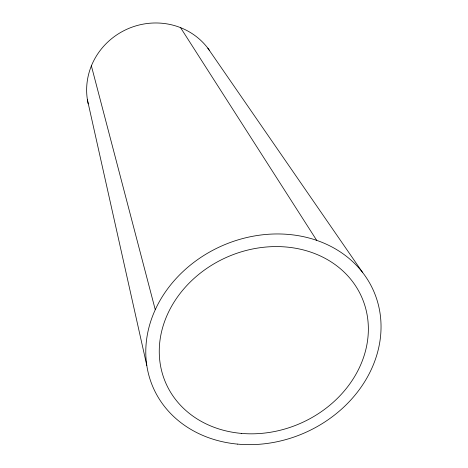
<?xml version="1.0" encoding="UTF-8"?>
<svg xmlns="http://www.w3.org/2000/svg" width="468" height="468" viewBox="0 0 468 468"><rect width="100%" height="100%" fill="white"/><g stroke="black" fill="none" stroke-linecap="round" stroke-linejoin="round"><path stroke-width="0.7" d="M207.792 48.116L362.723 272.639M180.554 27.641L316.707 240.359M91.383 65.883L155.265 309.717M87.405 99.754L146.794 365.444M88.206 103.902A67.38 64.344 -23.6 0 1 127.536 28.957A67.38 64.344 -23.6 0 1 209.448 50.386M237.621 444.114A120.34 102.24 -23.6 0 0 375.699 296.145A120.34 102.24 -23.6 0 0 176.922 277.653A120.34 102.24 -23.6 0 0 237.621 444.114M241.394 433.397A106.967 90.856 -23.6 0 0 363.455 301.41A106.967 90.856 -23.6 0 0 186.574 285.813A106.967 90.856 -23.6 0 0 241.394 433.397"/></g></svg>
